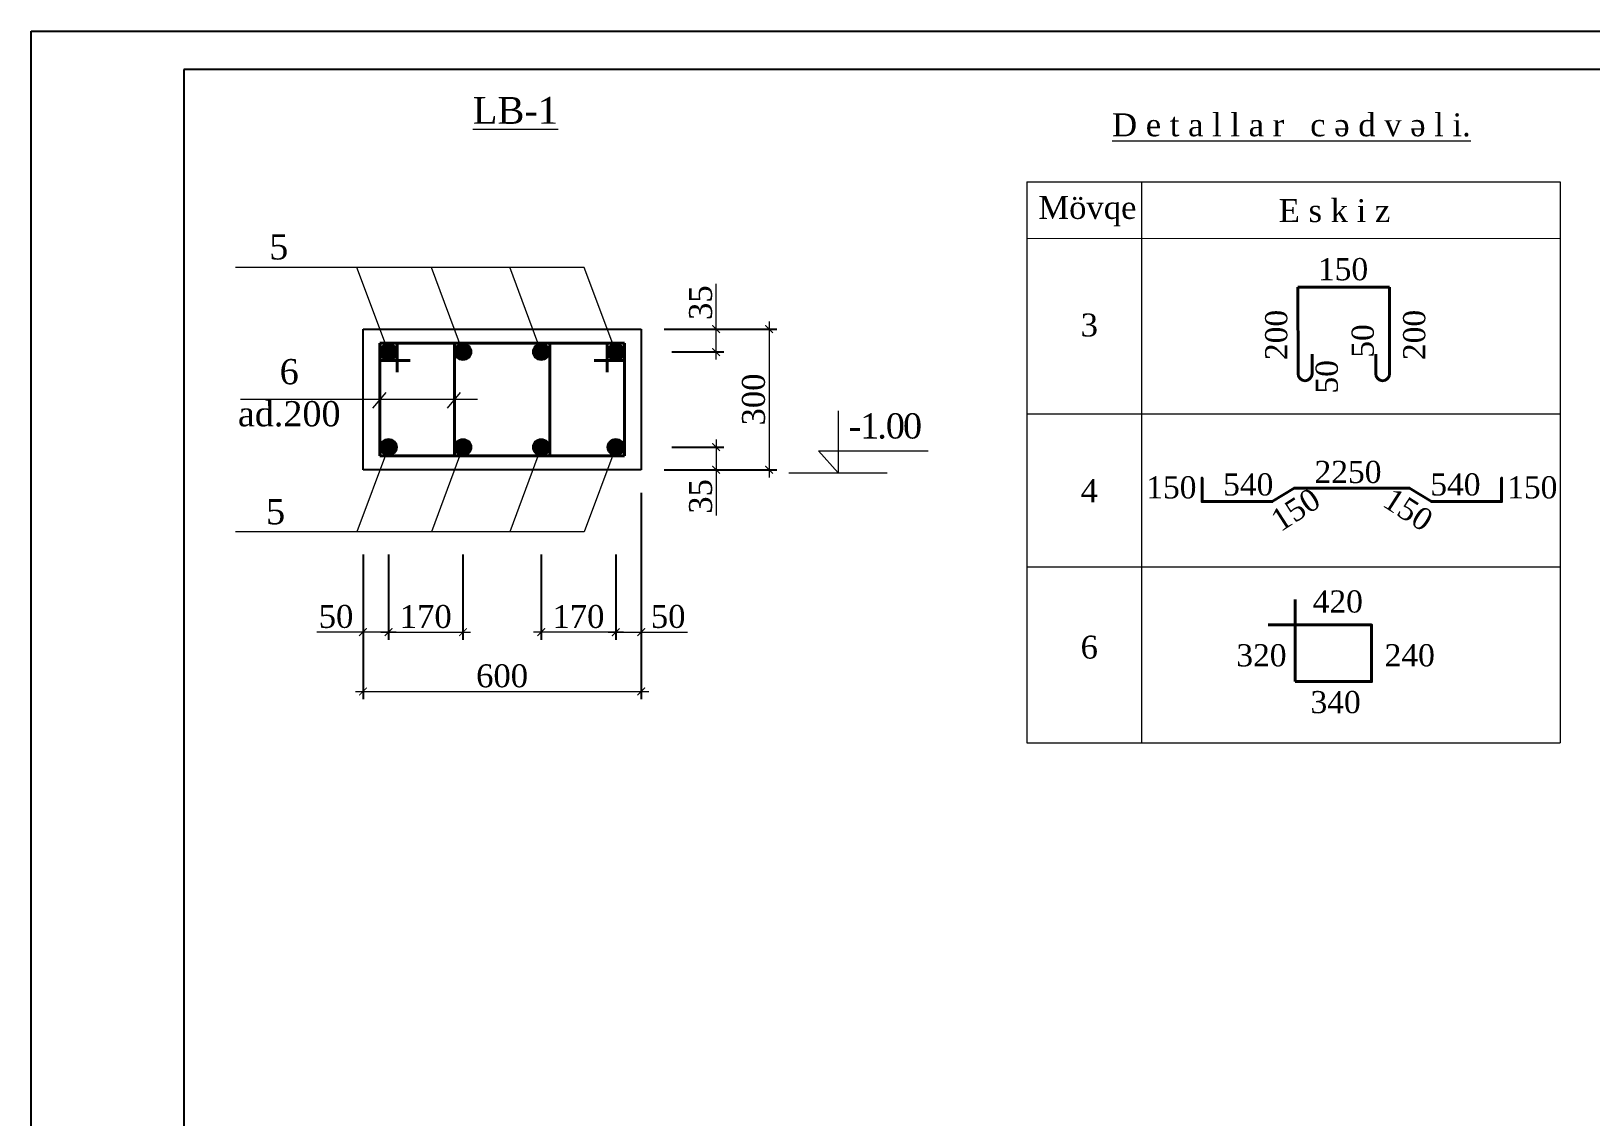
# Model space of a CAD drawing. Header units: millimetres. Extents: x 873544 to 1143527, y -837564 to -766512.
# Drawn here: x 1103319 to 1123726, y -780758 to -766556 of the extents above; entities that cross this region are included whole.
import ezdxf

# ---------------------------------------------------------------- set-up
doc = ezdxf.new("R2010")
doc.units = ezdxf.units.MM
doc.linetypes.add('CENTER2', pattern=[28.575, 19.05, -3.175, 3.175, -3.175])
for name, color, linetype, lineweight in [('030', 7, 'Continuous', 30), ('S-Grid-Iden', 7, 'CENTER2', 5), ('Seviyyenin shaquli isharesi', 7, 'Continuous', 9), ('Xarici razm.-1', 7, 'Continuous', 9), ('Yazı-2', 7, 'Continuous', 15), ('размер', 3, 'Continuous', 5)]:
    doc.layers.add(name, color=color, linetype=linetype, lineweight=lineweight)
doc.styles.get("Standard").update_dxf_attribs({"font": 'times.ttf'})
doc.styles.add('Times New  Roman', font='times.ttf')
doc.styles.add('Times New Roman', font='times.ttf', dxfattribs={"height": 300})
doc.dimstyles.new('Times Roman', dxfattribs={"dimtxt": 350, "dimasz": 100, "dimexe": 100, "dimexo": 300, "dimgap": 50, "dimtad": 1, "dimdec": 0, "dimzin": 0, "dimdsep": 46, "dimtxsty": 'Times New Roman', "dimblk": 'ARCHTICK', "dimcen": -1, "dimdle": 100, "dimclrd": 256, "dimclre": 256, "dimclrt": 256, "dimadec": 0, "dimazin": 0, "dimtfac": 1, "dimtdec": 0, "dimtmove": 0, "dimatfit": 3, "dimfxl": 100, "dimtolj": 1, "dimtzin": 0, "dimlwd": 0, "dimarcsym": 0})

# ---------------------------------------------------------------- blocks, each defined once
blk = doc.blocks.new('_ArchTick')
at = {"color": 0, "linetype": 'ByBlock', "const_width": 0.15}
blk.add_lwpolyline([(-0.5, -0.5), (0.5, 0.5)], dxfattribs=at)
blk = doc.blocks.new('*D357')
at = {"layer": 'Defpoints', "color": 0, "transparency": 16777216}
for p in [(1111301, -770454), (1111301, -772294), (1112974, -772294)]:
    blk.add_point(p, dxfattribs=at)
at = {"layer": 'Xarici razm.-1', "lineweight": 0, "transparency": 16777216}
blk.add_line((1112974, -770354), (1112974, -772394), dxfattribs=at)
at = {"layer": 'Xarici razm.-1', "lineweight": -2, "transparency": 16777216}
for p, q in [((1111601, -770454), (1113074, -770454)), ((1111601, -772294), (1113074, -772294))]:
    blk.add_line(p, q, dxfattribs=at)
at = {"layer": 'Xarici razm.-1', "lineweight": 0, "transparency": 16777216, "xscale": 100, "yscale": 100, "zscale": 100}
for p, rotation in [((1112974, -770454), 90), ((1112974, -772294), 270)]:
    blk.add_blockref('_ArchTick', p, dxfattribs=dict(at, rotation=rotation))
at = {"layer": 'Xarici razm.-1', "lineweight": 5, "transparency": 16777216, "insert": (1112772, -771374), "char_height": 300, "attachment_point": 5, "rotation": 90, "style": 'Times New Roman'}
blk.add_mtext('\\A1;{\\fTimes New Roman|b0|i0|c238|p18;300}', dxfattribs=at)
blk = doc.blocks.new('*D224')
at = {"layer": 'Defpoints', "color": 0, "transparency": 16777216}
for p in [(1111301, -770454), (1112281, -770454), (1111401, -770752)]:
    blk.add_point(p, dxfattribs=at)
at = {"layer": 'Xarici razm.-1', "lineweight": 0, "transparency": 16777216}
for p, q in [((1112281, -770454), (1112281, -769859)), ((1112281, -770852), (1112281, -770454))]:
    blk.add_line(p, q, dxfattribs=at)
at = {"layer": 'Xarici razm.-1', "lineweight": -2, "transparency": 16777216}
for p, q in [((1111601, -770454), (1112381, -770454)), ((1111701, -770752), (1112381, -770752))]:
    blk.add_line(p, q, dxfattribs=at)
at = {"layer": 'Xarici razm.-1', "lineweight": 0, "transparency": 16777216, "xscale": 100, "yscale": 100, "zscale": 100}
for p, rotation in [((1112281, -770454), 90), ((1112281, -770752), 270)]:
    blk.add_blockref('_ArchTick', p, dxfattribs=dict(at, rotation=rotation))
at = {"layer": 'Xarici razm.-1', "lineweight": 5, "transparency": 16777216, "insert": (1112079, -770107), "char_height": 300, "attachment_point": 5, "rotation": 90, "style": 'Times New Roman'}
blk.add_mtext('\\A1;{\\fTimes New Roman|b0|i0|c238|p18;35}', dxfattribs=at)
blk = doc.blocks.new('*D225')
at = {"layer": 'Defpoints', "color": 0, "transparency": 16777216}
for p in [(1111401, -771997), (1111301, -772294), (1112281, -772294)]:
    blk.add_point(p, dxfattribs=at)
at = {"layer": 'Xarici razm.-1', "lineweight": 0, "transparency": 16777216}
for p, q in [((1112281, -771897), (1112281, -772294)), ((1112281, -772294), (1112281, -772890))]:
    blk.add_line(p, q, dxfattribs=at)
at = {"layer": 'Xarici razm.-1', "lineweight": -2, "transparency": 16777216}
for p, q in [((1111701, -771997), (1112381, -771997)), ((1111601, -772294), (1112381, -772294))]:
    blk.add_line(p, q, dxfattribs=at)
at = {"layer": 'Xarici razm.-1', "lineweight": 0, "transparency": 16777216, "xscale": 100, "yscale": 100, "zscale": 100}
for p, rotation in [((1112281, -771997), 90), ((1112281, -772294), 270)]:
    blk.add_blockref('_ArchTick', p, dxfattribs=dict(at, rotation=rotation))
at = {"layer": 'Xarici razm.-1', "lineweight": 5, "transparency": 16777216, "insert": (1112079, -772642), "char_height": 300, "attachment_point": 5, "rotation": 90, "style": 'Times New Roman'}
blk.add_mtext('\\A1;{\\fTimes New Roman|b0|i0|c238|p18;35}', dxfattribs=at)
blk = doc.blocks.new('*D226')
at = {"layer": 'Defpoints', "color": 0, "transparency": 16777216}
for p in [(1111301, -772594), (1107661, -773103), (1111301, -775194)]:
    blk.add_point(p, dxfattribs=at)
at = {"layer": 'Xarici razm.-1', "lineweight": -2, "transparency": 16777216}
for p, q in [((1111301, -772894), (1111301, -775294)), ((1107661, -773403), (1107661, -775294))]:
    blk.add_line(p, q, dxfattribs=at)
at = {"layer": 'Xarici razm.-1', "lineweight": 0, "transparency": 16777216}
blk.add_line((1107561, -775194), (1111401, -775194), dxfattribs=at)
at = {"layer": 'Xarici razm.-1', "lineweight": 0, "transparency": 16777216, "xscale": 100, "yscale": 100, "zscale": 100, "rotation": 180}
blk.add_blockref('_ArchTick', (1107661, -775194), dxfattribs=at)
at = {"layer": 'Xarici razm.-1', "lineweight": 0, "transparency": 16777216, "xscale": 100, "yscale": 100, "zscale": 100}
blk.add_blockref('_ArchTick', (1111301, -775194), dxfattribs=at)
at = {"layer": 'Xarici razm.-1', "lineweight": 5, "transparency": 16777216, "insert": (1109481, -774991), "char_height": 300, "attachment_point": 5, "style": 'Times New Roman'}
blk.add_mtext('\\A1;{\\fTimes New Roman|b0|i0|c238|p18;600}', dxfattribs=at)
blk = doc.blocks.new('*D227')
at = {"layer": 'Defpoints', "color": 0, "transparency": 16777216}
for p in [(1107661, -773103), (1107995, -773103), (1107661, -774417)]:
    blk.add_point(p, dxfattribs=at)
at = {"layer": 'Xarici razm.-1', "lineweight": -2, "transparency": 16777216}
for p, q in [((1107661, -773403), (1107661, -774517)), ((1107995, -773403), (1107995, -774517))]:
    blk.add_line(p, q, dxfattribs=at)
at = {"layer": 'Xarici razm.-1', "lineweight": 0, "transparency": 16777216}
for p, q in [((1107661, -774417), (1107055, -774417)), ((1108095, -774417), (1107661, -774417))]:
    blk.add_line(p, q, dxfattribs=at)
at = {"layer": 'Xarici razm.-1', "lineweight": 0, "transparency": 16777216, "xscale": 100, "yscale": 100, "zscale": 100, "rotation": 180}
blk.add_blockref('_ArchTick', (1107661, -774417), dxfattribs=at)
at = {"layer": 'Xarici razm.-1', "lineweight": 0, "transparency": 16777216, "xscale": 100, "yscale": 100, "zscale": 100}
blk.add_blockref('_ArchTick', (1107995, -774417), dxfattribs=at)
at = {"layer": 'Xarici razm.-1', "lineweight": 5, "transparency": 16777216, "insert": (1107308, -774214), "char_height": 300, "attachment_point": 5, "style": 'Times New Roman'}
blk.add_mtext('\\A1;{\\fTimes New Roman|b0|i0|c238|p18;50}', dxfattribs=at)
blk = doc.blocks.new('*D228')
at = {"layer": 'Defpoints', "color": 0, "transparency": 16777216}
for p in [(1111301, -772294), (1110968, -773103), (1111301, -774417)]:
    blk.add_point(p, dxfattribs=at)
at = {"layer": 'Xarici razm.-1', "lineweight": -2, "transparency": 16777216}
for p, q in [((1111301, -772594), (1111301, -774517)), ((1110968, -773403), (1110968, -774517))]:
    blk.add_line(p, q, dxfattribs=at)
at = {"layer": 'Xarici razm.-1', "lineweight": 0, "transparency": 16777216}
for p, q in [((1110868, -774417), (1111301, -774417)), ((1111301, -774417), (1111907, -774417))]:
    blk.add_line(p, q, dxfattribs=at)
at = {"layer": 'Xarici razm.-1', "lineweight": 0, "transparency": 16777216, "xscale": 100, "yscale": 100, "zscale": 100, "rotation": 180}
blk.add_blockref('_ArchTick', (1110968, -774417), dxfattribs=at)
at = {"layer": 'Xarici razm.-1', "lineweight": 0, "transparency": 16777216, "xscale": 100, "yscale": 100, "zscale": 100}
blk.add_blockref('_ArchTick', (1111301, -774417), dxfattribs=at)
at = {"layer": 'Xarici razm.-1', "lineweight": 5, "transparency": 16777216, "insert": (1111654, -774214), "char_height": 300, "attachment_point": 5, "style": 'Times New Roman'}
blk.add_mtext('\\A1;{\\fTimes New Roman|b0|i0|c238|p18;50}', dxfattribs=at)
blk = doc.blocks.new('*D229')
at = {"layer": 'Defpoints', "color": 0, "transparency": 16777216}
for p in [(1108969, -773103), (1107995, -773583), (1108969, -774418)]:
    blk.add_point(p, dxfattribs=at)
at = {"layer": 'Xarici razm.-1', "lineweight": -2, "transparency": 16777216}
for p, q in [((1108969, -773403), (1108969, -774518)), ((1107995, -773883), (1107995, -774518))]:
    blk.add_line(p, q, dxfattribs=at)
at = {"layer": 'Xarici razm.-1', "lineweight": 0, "transparency": 16777216}
blk.add_line((1107895, -774418), (1109069, -774418), dxfattribs=at)
at = {"layer": 'Xarici razm.-1', "lineweight": 0, "transparency": 16777216, "xscale": 100, "yscale": 100, "zscale": 100, "rotation": 180}
blk.add_blockref('_ArchTick', (1107995, -774418), dxfattribs=at)
at = {"layer": 'Xarici razm.-1', "lineweight": 0, "transparency": 16777216, "xscale": 100, "yscale": 100, "zscale": 100}
blk.add_blockref('_ArchTick', (1108969, -774418), dxfattribs=at)
at = {"layer": 'Xarici razm.-1', "lineweight": 5, "transparency": 16777216, "insert": (1108482, -774215), "char_height": 300, "attachment_point": 5, "style": 'Times New Roman'}
blk.add_mtext('\\A1;{\\fTimes New Roman|b0|i0|c238|p18;170}', dxfattribs=at)
blk = doc.blocks.new('*D230')
at = {"layer": 'Defpoints', "color": 0, "transparency": 16777216}
for p in [(1109993, -773103), (1110968, -773583), (1109993, -774418)]:
    blk.add_point(p, dxfattribs=at)
at = {"layer": 'Xarici razm.-1', "lineweight": -2, "transparency": 16777216}
for p, q in [((1109993, -773403), (1109993, -774518)), ((1110968, -773883), (1110968, -774518))]:
    blk.add_line(p, q, dxfattribs=at)
at = {"layer": 'Xarici razm.-1', "lineweight": 0, "transparency": 16777216}
blk.add_line((1111068, -774418), (1109893, -774418), dxfattribs=at)
at = {"layer": 'Xarici razm.-1', "lineweight": 0, "transparency": 16777216, "xscale": 100, "yscale": 100, "zscale": 100, "rotation": 180}
blk.add_blockref('_ArchTick', (1109993, -774418), dxfattribs=at)
at = {"layer": 'Xarici razm.-1', "lineweight": 0, "transparency": 16777216, "xscale": 100, "yscale": 100, "zscale": 100}
blk.add_blockref('_ArchTick', (1110968, -774418), dxfattribs=at)
at = {"layer": 'Xarici razm.-1', "lineweight": 5, "transparency": 16777216, "insert": (1110480, -774215), "char_height": 300, "attachment_point": 5, "style": 'Times New Roman'}
blk.add_mtext('\\A1;{\\fTimes New Roman|b0|i0|c238|p18;170}', dxfattribs=at)
blk = doc.blocks.new('dsdvvvf')
at = {"lineweight": 25}
for p, q in [((944974, -639584), (987093, -639584)), ((944974, -669340), (944974, -639584))]:
    blk.add_line(p, q, dxfattribs=at)
at = {"lineweight": 25, "ltscale": 15}
for p, q in [((986569, -640108), (947068, -640108)), ((947069, -668816), (947069, -640107))]:
    blk.add_line(p, q, dxfattribs=at)

msp = doc.modelspace()

# ---------------------------------------------------------------- hatches: boundary and pattern name
at = {"layer": 'Xarici razm.-1', "lineweight": 13}
h = msp.add_hatch(color=140, dxfattribs=at)
h.dxf.hatch_style = 1
h.paths.add_polyline_path([(1108106.6, -770751.9, 1), (1107882.7, -770751.9, 1)])
h = msp.add_hatch(color=140, dxfattribs=at)
h.dxf.hatch_style = 1
h.paths.add_polyline_path([(1109081.1, -770750.4, 1), (1108857.2, -770750.4, 1)])
h = msp.add_hatch(color=140, dxfattribs=at)
h.dxf.hatch_style = 1
h.paths.add_polyline_path([(1110105.1, -770750.4, 1), (1109881.2, -770750.4, 1)])
h = msp.add_hatch(color=140, dxfattribs=at)
h.dxf.hatch_style = 1
h.paths.add_polyline_path([(1111079.6, -770751.9, 1), (1110855.7, -770751.9, 1)])
h = msp.add_hatch(color=140, dxfattribs=at)
h.dxf.hatch_style = 1
h.paths.add_polyline_path([(1107882.7, -771997.1, 1), (1108106.6, -771997.1, 1)])
h = msp.add_hatch(color=140, dxfattribs=at)
h.dxf.hatch_style = 1
h.paths.add_polyline_path([(1108857.2, -771998.5, 1), (1109081.1, -771998.5, 1)])
h = msp.add_hatch(color=140, dxfattribs=at)
h.dxf.hatch_style = 1
h.paths.add_polyline_path([(1109881.2, -771998.5, 1), (1110105.1, -771998.5, 1)])
h = msp.add_hatch(color=140, dxfattribs=at)
h.dxf.hatch_style = 1
h.paths.add_polyline_path([(1110855.7, -771997.1, 1), (1111079.6, -771997.1, 1)])

# ---------------------------------------------------------------- linework, layer by layer
at = {"layer": '030', "color": 0, "lineweight": 40, "ltscale": 5}
for points in [[(1119858, -774322.2), (1119858, -773992.2)], [(1119858, -774322.2), (1119504, -774322.2)]]:
    msp.add_lwpolyline(points, dxfattribs=at)
msp.add_lwpolyline([(1119858, -775064.5), (1120857.6, -775064.5), (1120857.6, -774322.2), (1119858, -774322.2)], close=True, dxfattribs=at)
at = {"layer": 'S-Grid-Iden', "color": 6, "linetype": 'ByBlock', "lineweight": 40}
for points in [[(1119895, -769904.3, 0.0027941), (1119895, -769904.3), (1119895.8, -771036.6, 0.9998015), (1120078.6, -771036.7), (1120078.6, -770782.9)], [(1121094.1, -769904.3, -0.0027941), (1121094.1, -769904.3), (1121094.1, -771036.6, -0.9998015), (1120911.3, -771036.7), (1120911.3, -770782.9)]]:
    msp.add_lwpolyline(points, format="xyb", dxfattribs=at)
at = {"layer": 'Seviyyenin shaquli isharesi', "lineweight": 13}
msp.add_lwpolyline([(1113877.3, -771523.2), (1113877.3, -772334.5), (1113621.3, -772046.5), (1115055.9, -772046.5)], dxfattribs=at)
at = {"layer": 'Xarici razm.-1', "lineweight": 5}
for p, q in [((1110554.8, -769645.9), (1105993.6, -769645.9)), ((1107994.6, -770751.9), (1107581.8, -769645.9)), ((1108969.1, -770751.9), (1108556.3, -769645.9)), ((1109993.1, -770750.4), (1109580.3, -769644.4)), ((1110967.7, -770751.9), (1110554.8, -769645.9)), ((1109159.8, -771374.5), (1106059.4, -771374.5)), ((1107959.8, -771283.3), (1107787.1, -771487.9)), ((1108934.2, -771283.3), (1108761.5, -771487.9)), ((1107994.6, -771997.1), (1107581.8, -773103.1)), ((1108969.1, -771997.1), (1108556.3, -773103.1)), ((1109993.1, -771998.5), (1109580.3, -773104.6)), ((1110967.7, -771997.1), (1110554.8, -773103.1)), ((1113234.3, -772334.5), (1114520.2, -772334.5)), ((1110554.8, -773103.1), (1105993.6, -773103.1))]:
    msp.add_line(p, q, dxfattribs=at)
at = {"layer": 'Xarici razm.-1', "color": 6, "lineweight": 40}
msp.add_line((1119894.9, -769904.3), (1121094.1, -769904.3), dxfattribs=at)
at = {"layer": 'Xarici razm.-1', "lineweight": 25}
for p, q in [((1107661.1, -772294.5), (1107661.1, -770454.5)), ((1107661.1, -770454.5), (1111301.1, -770454.5)), ((1111301.1, -770454.5), (1111301.1, -772294.5)), ((1111301.1, -772294.5), (1107661.1, -772294.5))]:
    msp.add_line(p, q, dxfattribs=at)
at = {"layer": 'Xarici razm.-1', "color": 2, "lineweight": 40}
for p, q in [((1107881.1, -770638.5), (1107881.1, -772110.5)), ((1107881.1, -770638.5), (1111081.1, -770638.5)), ((1108106.6, -770638.5), (1108106.6, -771017.7)), ((1108857.2, -770638.5), (1108857.2, -772110.5)), ((1110105.1, -770638.5), (1110105.1, -772110.5)), ((1110855.7, -770638.5), (1110855.7, -771017.7)), ((1111081.1, -770638.5), (1111081.1, -772110.5)), ((1107881.1, -770863.9), (1108277.7, -770863.9)), ((1111081.1, -770863.9), (1110684.6, -770863.9)), ((1107881.1, -772110.5), (1111081.1, -772110.5))]:
    msp.add_line(p, q, dxfattribs=at)
at = {"layer": 'Xarici razm.-1', "color": 2, "lineweight": 30}
for p, q in [((1107881.1, -770638.5), (1108969.1, -770638.5)), ((1107881.1, -772110.5), (1108969.1, -772110.5))]:
    msp.add_line(p, q, dxfattribs=at)
at = {"layer": 'Xarici razm.-1', "lineweight": 13}
msp.add_line((1111081.1, -770638.5), (1109993.1, -770638.5), dxfattribs=at)
at = {"layer": 'Xarici razm.-1', "lineweight": 40}
msp.add_line((1111081.1, -772110.5), (1109993.1, -772110.5), dxfattribs=at)
at = {"layer": 'Xarici razm.-1', "color": 11, "lineweight": 40}
for points in [[(1118639.4, -772401.3), (1118639.4, -772401.3, 0.414226), (1118639.4, -772401.3), (1118639.4, -772401.3, 0.0027941), (1118639.4, -772401.3), (1118639.4, -772709.4), (1119557.4, -772709.4), (1119846.3, -772533.2), (1120764.8, -772533.2)], [(1122559, -772401.3), (1122559, -772401.3, -0.414226), (1122559, -772401.3), (1122559, -772401.3, -0.0027941), (1122559, -772401.3), (1122559, -772709.4), (1121641, -772709.4), (1121352.1, -772533.2), (1120764.8, -772533.2)]]:
    msp.add_lwpolyline(points, format="xyb", dxfattribs=at)
at = {"layer": 'Xarici razm.-1', "lineweight": 13}
for centre in [(1107994.6, -770751.9), (1108969.1, -770750.4), (1109993.1, -770750.4), (1110967.7, -770751.9), (1107994.6, -771997.1), (1108969.1, -771998.5), (1109993.1, -771998.5), (1110967.7, -771997.1)]:
    msp.add_circle(centre, 112, dxfattribs=at)
at = {"layer": 'размер', "color": 0, "lineweight": 15, "ltscale": 50}
for p, q in [((1116348, -768526.8), (1123324.1, -768526.5)), ((1116348, -768526.8), (1123324.1, -768526.5)), ((1116348, -768526.8), (1116348.9, -771262.7)), ((1116348, -768526.8), (1116348.9, -771262.7)), ((1117848.3, -768526.8), (1117848.1, -771262.6)), ((1117848.3, -768526.8), (1117848.1, -771262.6)), ((1123324.1, -768526.5), (1123323.8, -773564)), ((1123324.1, -768526.5), (1123323.8, -773564)), ((1116348.2, -769265.6), (1123324.1, -769265.3)), ((1116348.2, -769265.6), (1123324.1, -769265.3)), ((1116348.1, -770828.5), (1116348.9, -773564.3)), ((1116348.1, -770828.5), (1116348.9, -773564.3)), ((1117848.4, -770828.4), (1117848.2, -773564.2)), ((1117848.4, -770828.4), (1117848.2, -773564.2)), ((1116348.2, -771563.3), (1123324.1, -771562.9)), ((1116348.2, -771563.3), (1123324.1, -771562.9)), ((1116348, -773564.3), (1116347.9, -775865.9)), ((1116348, -773564.3), (1116347.9, -775865.9)), ((1116348, -773564.3), (1123323.9, -773564)), ((1116348, -773564.3), (1123323.9, -773564)), ((1116348.7, -773564.3), (1123324.2, -773564)), ((1117848.1, -773564.2), (1117847.9, -775865.8)), ((1117848.1, -773564.2), (1117847.9, -775865.8)), ((1123323.8, -773564), (1123323.7, -775865.6)), ((1123323.8, -773564), (1123323.7, -775865.6)), ((1116348.4, -775865.9), (1123323.9, -775865.6))]:
    msp.add_line(p, q, dxfattribs=at)

# ---------------------------------------------------------------- block references
at = {"layer": 'Xarici razm.-1', "color": 131, "xscale": 0.9545993912191095, "yscale": 0.9545993912191095, "zscale": 0.9545993912191095}
msp.add_blockref('dsdvvvf', (201248.2, -156008.8), dxfattribs=at)

# ---------------------------------------------------------------- texts
at = {"color": 0, "lineweight": 0, "attachment_point": 2}
for s, insert, char_height, width in [('{\\fTimes New Roman|b0|i0|c238|p18;\\LLB-1}', (1109654.9, -767417), 350, 16161.622), ('{\\fTimes New Roman|b0|i0|c238|p18;5}', (1106558.8, -769212), 330, 103434.383), ('{\\fTimes New Roman|b0|i0|c238|p18;6\\Pad.200}', (1106695.6, -770844.8), 330, 103434.383), ('{\\fTimes New Roman|b0|i0|c238|p18;5}', (1106517.5, -772676.2), 330, 103434.383)]:
    msp.add_mtext(s, dxfattribs=dict(at, insert=insert, char_height=char_height, width=width))
at = {"color": 0, "lineweight": 13, "ltscale": 50, "char_height": 300, "width": 1795.534, "attachment_point": 1}
for s, insert in [('{\\fTimes New Roman|b0|i0|c238|p18;3}', (1117050.8, -770249.1)), ('{\\fTimes New Roman|b0|i0|c238|p18;4}', (1117050.7, -772417.1)), ('{\\fTimes New Roman|b0|i0|c238|p18;6}', (1117050.5, -774463.5))]:
    msp.add_mtext(s, dxfattribs=dict(at, insert=insert))
at = {"layer": 'S-Grid-Iden', "color": 0, "linetype": 'ByBlock', "char_height": 290, "attachment_point": 5, "style": 'Times New  Roman'}
for s, insert in [('\\A1;{\\fTimes New Roman|b0|i0|c238|p18;150}', (1120484.7, -769671.2)), ('\\A1;{\\fTimes New Roman|b0|i0|c238|p18;2250}', (1120549.3, -772323.5)), ('\\A1;{\\fTimes New Roman|b0|i0|c238|p18;150}', (1118237.9, -772525.2)), ('\\A1;{\\fTimes New Roman|b0|i0|c238|p18;540}', (1119243.9, -772487)), ('\\A1;{\\fTimes New Roman|b0|i0|c238|p18;540}', (1121954.6, -772487)), ('\\A1;{\\fTimes New Roman|b0|i0|c238|p18;150}', (1122960.5, -772525.2)), ('\\A1;{\\fTimes New Roman|b0|i0|c238|p18;420}', (1120415.3, -774018.5)), ('\\A1;{\\fTimes New Roman|b0|i0|c238|p18;320}', (1119416.4, -774722.2)), ('\\A1;{\\fTimes New Roman|b0|i0|c238|p18;240}', (1121357, -774722.2)), ('\\A1;{\\fTimes New Roman|b0|i0|c238|p18;340}', (1120387, -775334.8))]:
    msp.add_mtext(s, dxfattribs=dict(at, insert=insert))
for s, insert, rotation in [('\\A1;{\\fTimes New Roman|b0|i0|c238|p18;200}', (1119611.9, -770529.6), 90), ('\\A1;{\\fTimes New Roman|b0|i0|c238|p18;200}', (1121417.3, -770529.6), 90), ('\\A1;{\\fTimes New Roman|b0|i0|c238|p18;50}', (1120744, -770608.6), 90), ('\\A1;{\\fTimes New Roman|b0|i0|c238|p18;50}', (1120273.3, -771077.4), 90), ('\\A1;{\\fTimes New Roman|b0|i0|c238|p18;150}', (1119862.8, -772814.8), 32.82554), ('\\A1;{\\fTimes New Roman|b0|i0|c238|p18;150}', (1121335.6, -772814.8), 327.17446)]:
    msp.add_mtext(s, dxfattribs=dict(at, insert=insert, rotation=rotation))
at = {"layer": 'Yazı-2', "insert": (1114483.8, -771722.9), "char_height": 330, "attachment_point": 5}
msp.add_mtext('{\\fTimes New Roman|b0|i0|c238|p18;\\T0.9;-1.00}', dxfattribs=at)
at = {"layer": 'размер', "color": 0, "lineweight": 20, "ltscale": 50, "insert": (1117462.7, -767630.4), "char_height": 300, "width": 6932.437, "attachment_point": 1, "style": 'Times New  Roman'}
msp.add_mtext('{\\fTimes New Roman|b0|i0|c238|p18;\\LD\\fTimes New Roman|b0|i0|c204|p18; \\fTimes New Roman|b0|i0|c238|p18;e\\fTimes New Roman|b0|i0|c204|p18; \\fTimes New Roman|b0|i0|c238|p18;t\\fTimes New Roman|b0|i0|c204|p18; \\fTimes New Roman|b0|i0|c238|p18;a\\fTimes New Roman|b0|i0|c204|p18; \\fTimes New Roman|b0|i0|c238|p18;l\\fTimes New Roman|b0|i0|c204|p18; \\fTimes New Roman|b0|i0|c238|p18;l\\fTimes New Roman|b0|i0|c204|p18; \\fTimes New Roman|b0|i0|c238|p18;a\\fTimes New Roman|b0|i0|c204|p18; \\fTimes New Roman|b0|i0|c238|p18;r \\fTimes New Roman|b0|i0|c204|p18; \\fTimes New Roman|b0|i0|c238|p18; c\\fTimes New Roman|b0|i0|c204|p18; \\fTimes New Roman|b0|i0|c238|p18;ə\\fTimes New Roman|b0|i0|c204|p18; \\fTimes New Roman|b0|i0|c238|p18;d\\fTimes New Roman|b0|i0|c204|p18; \\fTimes New Roman|b0|i0|c238|p18;v\\fTimes New Roman|b0|i0|c204|p18; \\fTimes New Roman|b0|i0|c238|p18;ə\\fTimes New Roman|b0|i0|c204|p18; \\fTimes New Roman|b0|i0|c238|p18;l\\fTimes New Roman|b0|i0|c204|p18; \\fTimes New Roman|b0|i0|c238|p18;i.}', dxfattribs=at)
at = {"layer": 'размер', "color": 0, "lineweight": 13, "ltscale": 40, "char_height": 300, "width": 1609.293, "attachment_point": 3, "style": 'Times New Roman'}
for s, insert in [('M{\\fTimes New Roman|b0|i0|c238|p18;övqe}', (1117781.2, -768711.3)), ('M{\\fTimes New Roman|b0|i0|c238|p18;övqe}', (1117781.2, -768711.3)), ('E s k i{\\fTimes New Roman|b0|i0|c238|p18; z}', (1121102.8, -768752.5))]:
    msp.add_mtext(s, dxfattribs=dict(at, insert=insert))

# ---------------------------------------------------------------- dimensions: what is measured, and where the dimension line sits
at = {"layer": 'Xarici razm.-1', "lineweight": 5}
for base, p1, p2, angle, text, picture, middle in [((1112281.5, -770454.5), (1111401.1, -770751.9), (1111301.1, -770454.5), 90, '{\\fTimes New Roman|b0|i0|c238|p18;35}', '*D224', (1112078.9, -770106.6)), ((1112974.3, -772294.5), (1111301.1, -770454.5), (1111301.1, -772294.5), 90, '{\\fTimes New Roman|b0|i0|c238|p18;300}', '*D357', (1112771.7, -771374.5)), ((1112281.5, -772294.5), (1111401.1, -771997.1), (1111301.1, -772294.5), 270, '{\\fTimes New Roman|b0|i0|c238|p18;35}', '*D225', (1112078.9, -772642.4)), ((1111301.1, -774417.1), (1110967.7, -773103.1), (1111301.1, -772294.5), 180, '{\\fTimes New Roman|b0|i0|c238|p18;50}', '*D228', (1111654.1, -774214.5)), ((1109993.1, -774417.8), (1110967.7, -773583.1), (1109993.1, -773103.1), 180, '{\\fTimes New Roman|b0|i0|c238|p18;170}', '*D230', (1110480.4, -774214.7))]:
    dim = msp.add_linear_dim(base=base, p1=p1, p2=p2, angle=angle, text=text, dimstyle='Times Roman', dxfattribs=at)
    dim.commit()
    dim.dimension.update_dxf_attribs({"geometry": picture, "text_midpoint": middle})
for base, p1, p2, text, picture, middle in [((1111301.1, -775193.8), (1107661.1, -773103.1), (1111301.1, -772594.5), '{\\fTimes New Roman|b0|i0|c238|p18;600}', '*D226', (1109481.1, -774991.2)), ((1107661.1, -774417.1), (1107994.6, -773103.1), (1107661.1, -773103.1), '{\\fTimes New Roman|b0|i0|c238|p18;50}', '*D227', (1107308.2, -774214.5)), ((1108969.1, -774417.8), (1107994.6, -773583.1), (1108969.1, -773103.1), '{\\fTimes New Roman|b0|i0|c238|p18;170}', '*D229', (1108481.9, -774214.7))]:
    dim = msp.add_linear_dim(base=base, p1=p1, p2=p2, text=text, dimstyle='Times Roman', dxfattribs=at)
    dim.commit()
    dim.dimension.update_dxf_attribs({"geometry": picture, "text_midpoint": middle})

doc.saveas('drawing.dxf')
